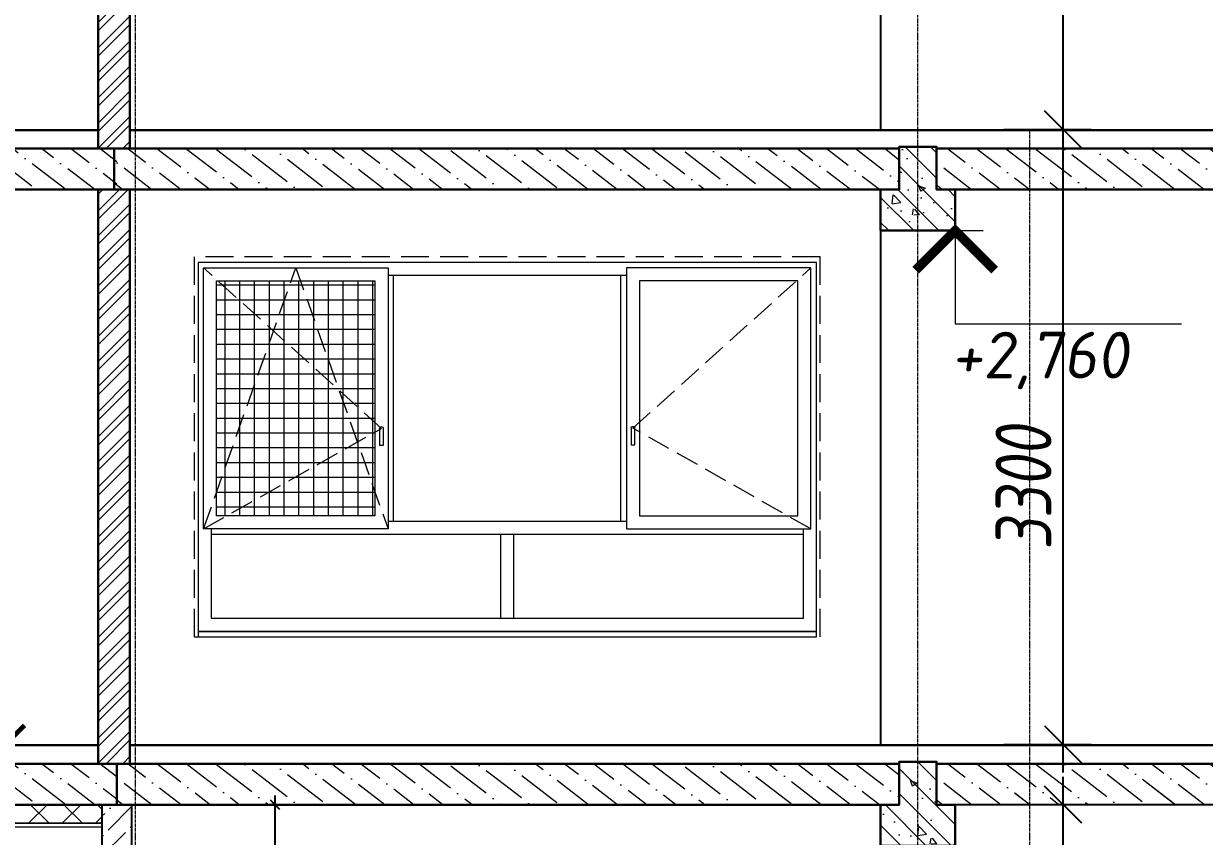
# Model space of a CAD drawing. Header units: millimetres. Extents: x -4447806 to 13389969, y -2188499 to 852203.
# Drawn here: x 3433358 to 3439697, y -684949 to -680588 of the extents above; entities that cross this region are included whole.
import ezdxf
from ezdxf import colors
from ezdxf.entities.mleader import LeaderData, LeaderLine
from ezdxf.enums import TextEntityAlignment as Align
from ezdxf.math import Vec2, Vec3

# ---------------------------------------------------------------- set-up
doc = ezdxf.new("R2010")
doc.units = ezdxf.units.MM
for name, pattern in [('GOST2.303 4', [7, 5, -2, 0]), ('GOST2.303 6', [12, 8, -1.5, 1, -1.5]), ('ГОСТ 2.303 4', [7, 5, -2, 0])]:
    doc.linetypes.add(name, pattern=pattern)
for name, color, linetype, lineweight in [('+АР_Стены внутренние', 250, 'Continuous', 18), ('АР_Колонны', 250, 'Continuous', 30), ('АР_Окна', 4, 'Continuous', 0), ('АР_Оси', 195, 'Continuous', 9), ('АР_Оси_Разм', 7, 'Continuous', 15), ('АР_Отметки', 250, 'Continuous', 15), ('АР_Перегородки кирпич', 244, 'Continuous', 30), ('АР_Перекрытие', 250, 'Continuous', 30), ('АР_Полы', 250, 'Continuous', 30), ('АР_Текст', 250, 'Continuous', 5), ('АР_Штрих утеплитель', 250, 'Continuous', 13), ('АР_Штриховка', 252, 'Continuous', 0), ('Окна', 153, 'Continuous', 9), ('СПДС_+АР_Стены', 250, 'Continuous', 20), ('Стены', 140, 'Continuous', 40)]:
    doc.layers.add(name, color=color, linetype=linetype, lineweight=lineweight)
doc.styles.add('GOST 2.304', font='CS_Gost2304.shx')
doc.styles.add('ISOCPEUR', font='isocpeur.ttf', dxfattribs={"width": 0.7})
doc.styles.add('ROMAND', font='ROMAND', dxfattribs={"width": 0.85})
doc.styles.add('SIMPLEX', font='simplex.shx', dxfattribs={"width": 0.85, "oblique": 7})
doc.styles.add('Архитектурный', font='isocpeur.ttf', dxfattribs={"oblique": 8})
doc.styles.add('Архитектурный размер', font='isocpeur.ttf', dxfattribs={"width": 0.8, "oblique": 8})
doc.dimstyles.new('KK 100', dxfattribs={"dimscale": 100, "dimtxt": 3, "dimasz": 2, "dimexe": 1.5, "dimexo": 2, "dimtad": 1, "dimdec": 0, "dimtxsty": 'GOST 2.304', "dimblk": 'OBLIQUE', "dimcen": 2.5, "dimdle": 1.5, "dimadec": 0, "dimazin": 0, "dimtfac": 1, "dimtdec": 0, "dimtmove": 0, "dimatfit": 3, "dimarcsym": 0})
doc.dimstyles.new('R_50', dxfattribs={"dimtxt": 100, "dimasz": 50, "dimexe": 50, "dimexo": 50, "dimgap": 40, "dimtad": 1, "dimdec": 0, "dimzin": 0, "dimdsep": 46, "dimtxsty": 'SIMPLEX', "dimblk1": 'OBLIQUE', "dimblk2": 'OBLIQUE', "dimsah": 1, "dimcen": 0, "dimdle": 50, "dimclrd": 8, "dimclre": 8, "dimclrt": 256, "dimadec": 0, "dimazin": 0, "dimtfac": 2, "dimtdec": 0, "dimtofl": 0, "dimtmove": 0, "dimatfit": 3, "dimldrblk": 'CLOSEDBLANK', "dimfxl": 300, "dimtvp": 3, "dimtfill": 1, "dimtolj": 1, "dimtzin": 0, "dimarcsym": 0})

# ---------------------------------------------------------------- blocks, each defined once
blk = doc.blocks.new('_Oblique')
at = {"color": 0, "linetype": 'ByBlock', "lineweight": -2}
blk.add_line((-0.5, -0.5), (0.5, 0.5), dxfattribs=at)
blk = doc.blocks.new('*D1212')
at = {"color": 8, "lineweight": -2, "transparency": 16777216}
blk.add_line((3434708.6, -687219), (3434708.6, -684729), dxfattribs=at)
at = {"layer": 'Defpoints', "color": 0, "lineweight": 5, "transparency": 16777216}
for p in [(3434708.6, -684779), (3434708.6, -684779), (3434708.6, -687169, 0)]:
    blk.add_point(p, dxfattribs=at)
at = {"color": 8, "lineweight": -2, "transparency": 16777216, "xscale": 50, "yscale": 50, "zscale": 50}
for p, rotation in [((3434708.6, -684779), 90), ((3434708.6, -687169), 270)]:
    blk.add_blockref('_Oblique', p, dxfattribs=dict(at, rotation=rotation))
at = {"transparency": 16777216, "insert": (3434618.6, -685974), "char_height": 100, "attachment_point": 5, "rotation": 90, "style": 'SIMPLEX', "bg_fill": 3, "box_fill_scale": 1.1, "bg_fill_color": 256, "bg_fill_true_color": 13158600, "bg_fill_transparency": 0}
blk.add_mtext('\\A1;2390', dxfattribs=at)
blk = doc.blocks.new('_ClosedBlank')
at = {"color": 0, "linetype": 'ByBlock', "lineweight": -2}
for p, q in [((-1, 0.17), (0, 0)), ((-1, 0.17), (-1, -0.17)), ((0, 0), (-1, -0.17))]:
    blk.add_line(p, q, dxfattribs=at)
blk = doc.blocks.new('*D1213')
at = {"layer": 'Defpoints', "color": 0, "lineweight": 5, "transparency": 16777216}
for p in [(3438938.4, -684779), (3438938.4, -684779), (3438938.4, -687169, 0)]:
    blk.add_point(p, dxfattribs=at)
at = {"layer": 'АР_Оси_Разм', "color": 0, "lineweight": -2, "transparency": 16777216}
for p, q in [((3438938.4, -687319), (3438938.4, -684629)), ((3439138.4, -684779), (3439088.4, -684779)), ((3439138.4, -687169), (3439088.4, -687169))]:
    blk.add_line(p, q, dxfattribs=at)
at = {"layer": 'АР_Оси_Разм', "color": 0, "lineweight": -2, "transparency": 16777216, "xscale": 200, "yscale": 200, "zscale": 200}
for p, rotation in [((3438938.4, -684779), 90), ((3438938.4, -687169), 270)]:
    blk.add_blockref('_Oblique', p, dxfattribs=dict(at, rotation=rotation))
at = {"layer": 'АР_Оси_Разм', "color": 0, "lineweight": 9, "transparency": 16777216, "insert": (3438725.9, -685974), "char_height": 300, "attachment_point": 5, "rotation": 90, "style": 'Архитектурный размер'}
blk.add_mtext('2390', dxfattribs=at)
blk = doc.blocks.new('*D1214')
at = {"layer": 'Defpoints', "color": 0, "lineweight": 5, "transparency": 16777216}
for p in [(3438420.7, -681155.6), (3438938.4, -681155.6), (3438420.7, -684455.6)]:
    blk.add_point(p, dxfattribs=at)
at = {"layer": 'АР_Оси_Разм', "color": 0, "lineweight": -2, "transparency": 16777216}
for p, q in [((3438938.4, -684605.6), (3438938.4, -681005.6)), ((3438620.7, -681155.6), (3439088.4, -681155.6)), ((3438620.7, -684455.6), (3439088.4, -684455.6))]:
    blk.add_line(p, q, dxfattribs=at)
at = {"layer": 'АР_Оси_Разм', "color": 0, "lineweight": -2, "transparency": 16777216, "xscale": 200, "yscale": 200, "zscale": 200}
for p, rotation in [((3438938.4, -681155.6), 90), ((3438938.4, -684455.6), 270)]:
    blk.add_blockref('_Oblique', p, dxfattribs=dict(at, rotation=rotation))
at = {"layer": 'АР_Оси_Разм', "color": 0, "lineweight": 9, "transparency": 16777216, "insert": (3438725.9, -683078.5), "char_height": 300, "attachment_point": 5, "rotation": 90, "style": 'Архитектурный размер'}
blk.add_mtext('3300', dxfattribs=at)
blk = doc.blocks.new('Из_буфера20016')
at = {"layer": 'АР_Колонны', "lineweight": 0}
h = blk.add_hatch(dxfattribs=at)
h.set_pattern_fill('ANSI31', color=256, scale=30)
h.set_pattern_definition([(45, (165516, 586593.46), (-67.351921, 67.351921), [])])
h.paths.add_polyline_path([(-100, 0), (0, 0), (0, 230), (200, 230), (200, 0), (300, 0), (300, -220), (-100, -220)])
h = blk.add_hatch(dxfattribs=at)
h.set_pattern_fill('AR-CONC', color=256, scale=2)
h.set_pattern_definition([(50, (165516, 586593.46), (364.36934, -31.87817), [38.1, -419.1]), (355, (165516, 586593.46), (-70.48684, 382.1137), [30.48, -335.28117]), (100.451445, (165546.36, 586590.8), (293.8825, 350.2355), [32.38002, -356.1805]), (46.1842, (165516, 586695.06), (542.15808, -84.08466), [57.15, -628.65]), (96.63556, (165561.2, 586688.05), (474.80827, 494.85225), [48.57005, -534.2712]), (351.18415, (165516, 586695.06), (474.80827, 494.85225), [45.71993, -502.91946]), (21, (165566.8, 586669.66), (303.22878, -204.5304), [38.1, -419.1]), (326, (165566.8, 586669.66), (123.60406, 368.37593), [30.48, -335.28]), (71.451445, (165592.07, 586652.6), (426.83284, 163.84554), [32.38002, -356.17988]), (37.5, (165516, 586593.46), (6.177207, 169.110078), [0, -331.216, 0, -340.36, 0, -336.55]), (7.5, (165516, 586593.46), (133.639325, 200.36115), [0, -194.056, 0, -323.596, 0, -128.27]), (327.5, (165402.72, 586593.46), (271.18119, -11.457488), [0, -127, 0, -396.24, 0, -525.78]), (317.5, (165351.92, 586593.46), (296.25836, 50.85298), [0, -165.1, 0, -263.144, 0, -373.38])])
h.paths.add_polyline_path([(-100, 0), (0, 0), (0, 230), (200, 230), (200, 0), (300, 0), (300, -220), (-100, -220)])
at = {"layer": 'АР_Колонны', "lineweight": 30, "ltscale": 100}
blk.add_lwpolyline([(-100, 0), (0, 0), (0, 230), (200, 230), (200, 0), (300, 0), (300, -220), (-100, -220)], close=True, dxfattribs=at)
blk = doc.blocks.new('*D1216')
at = {"layer": 'Defpoints', "color": 0, "lineweight": 5, "transparency": 16777216}
for p in [(3438420.7, -677855.6), (3438938.4, -677855.6), (3438420.7, -681155.6)]:
    blk.add_point(p, dxfattribs=at)
at = {"layer": 'АР_Оси_Разм', "color": 0, "lineweight": -2, "transparency": 16777216}
for p, q in [((3438938.4, -681305.6), (3438938.4, -677705.6)), ((3438620.7, -677855.6), (3439088.4, -677855.6)), ((3438620.7, -681155.6), (3439088.4, -681155.6))]:
    blk.add_line(p, q, dxfattribs=at)
at = {"layer": 'АР_Оси_Разм', "color": 0, "lineweight": -2, "transparency": 16777216, "xscale": 200, "yscale": 200, "zscale": 200}
for p, rotation in [((3438938.4, -677855.6), 90), ((3438938.4, -681155.6), 270)]:
    blk.add_blockref('_Oblique', p, dxfattribs=dict(at, rotation=rotation))
at = {"layer": 'АР_Оси_Разм', "color": 0, "lineweight": 9, "transparency": 16777216, "insert": (3438725.9, -679505.6), "char_height": 300, "attachment_point": 5, "rotation": 90, "style": 'Архитектурный размер'}
blk.add_mtext('3300', dxfattribs=at)
blk = doc.blocks.new('Из_буфера31764')
at = {"lineweight": 0, "ltscale": 50, "transparency": 33554534}
h = blk.add_hatch(dxfattribs=at)
h.set_pattern_fill('ANSI37', color=256, scale=25, angle=45)
h.set_pattern_definition([(90, (-446208.88, -476490.05), (-79.375, 5e-15), []), (180, (-446208.88, -476490.05), (-1e-14, -79.375), [])])
edge = h.paths.add_edge_path()
edge.add_line((3220, 1880), (2370, 1880))
edge.add_line((3220, 620), (3220, 1880))
edge.add_line((2370, 620), (3220, 620))
edge.add_line((2370, 1880), (2370, 620))
at = {"color": 0, "lineweight": 0, "ltscale": 100}
for p, q in [((1020, 1910), (1440, 1910)), ((1050, 590), (1050, 1910)), ((2270, 590), (2270, 1910)), ((1020, 590), (2300, 590)), ((70, 520), (1625, 520)), ((1625, 520), (3250, 520)), ((1625, 70), (1625, 520)), ((1695, 70), (1695, 520))]:
    blk.add_line(p, q, dxfattribs=at)
at = {"linetype": 'ГОСТ 2.303 4', "lineweight": 0, "ltscale": 30}
blk.add_lwpolyline([(-20, 2010), (3340, 2010), (3340, -30), (-20, -30), (-20, 2010)], dxfattribs=at)
blk.add_lwpolyline([(-20, 2010), (3340, 2010), (3340, -30), (-20, -30), (-20, 2010)], dxfattribs=at)
at = {"color": 0, "lineweight": 0, "ltscale": 100}
blk.add_lwpolyline([(0, 1980), (3320, 1980), (3320, 0), (0, 0), (0, 1980)], dxfattribs=at)
at = {"linetype": 'GOST2.303 4', "lineweight": 0, "ltscale": 25}
for points in [[(30, 550), (985, 1090), (30, 1950)], [(3290, 550), (2795, 1950), (2300, 550)], [(3290, 550), (2335, 1089), (3290, 1950)]]:
    blk.add_lwpolyline(points, dxfattribs=at)
at = {"lineweight": 0, "ltscale": 50}
for points in [[(30, 1950), (1020, 1950), (1020, 550), (30, 550)], [(3290, 1950), (2300, 1950), (2300, 550), (3290, 550)], [(100, 1880), (950, 1880), (950, 620), (100, 620)], [(3220, 1880), (2370, 1880), (2370, 620), (3220, 620)], [(0, 0), (3320, 0), (3320, -30), (0, -30)], [(0, 0), (3320, 0), (3320, -30), (0, -30)]]:
    blk.add_lwpolyline(points, close=True, dxfattribs=at)
at = {"color": 0, "linetype": 'ByBlock', "lineweight": 0, "ltscale": 250}
for points in [[(1020, 1910), (2300, 1910)], [(3250, 550), (3250, 70), (70, 70), (70, 550)]]:
    blk.add_lwpolyline(points, dxfattribs=at)
at = {"color": 0, "lineweight": 0, "ltscale": 40}
for points in [[(995, 1090), (995, 1000), (975, 1000), (975, 1090)], [(2345, 1089), (2345, 999), (2325, 999), (2325, 1089)]]:
    blk.add_lwpolyline(points, dxfattribs=at)
for centre in [(985, 1090), (2335, 1089)]:
    blk.add_arc(centre, 10, 0, 180, dxfattribs=at)
blk = doc.blocks.new('BL034')
at = {"color": 0, "linetype": 'ByBlock', "lineweight": 9}
blk.add_lwpolyline([(0, 0), (0, 500), (1215.8, 500)], dxfattribs=at)
at = {"color": 0, "linetype": 'ByBlock', "lineweight": 70, "const_width": 50}
blk.add_lwpolyline([(-212.1, 212.1), (0, 0), (212.1, 212.1)], dxfattribs=at)
at = {"linetype": 'ByBlock', "lineweight": 9, "style": 'ROMAND', "width": 0.85, "flags": 4}
blk.add_attdef('NN,NNN', text='', height=250, dxfattribs=at).set_placement((650, 700), align=Align.MIDDLE)

msp = doc.modelspace()

# ---------------------------------------------------------------- hatches: boundary and pattern name
at = {"layer": '+АР_Стены внутренние', "lineweight": 0, "ltscale": 100}
h = msp.add_hatch(dxfattribs=at)
h.set_pattern_fill('БЕТОН И ИЗДЕЛИЯ ИЗ НЕГО', color=256, scale=30, style=0, pattern_type=2)
h.set_pattern_definition([(45, (2446257.685, -684463.76), (39.7747564, 145.8407736), [187.5, -40.5, 0, -40.5])])
h.paths.add_polyline_path([(3433938.931, -685068.596), (3433938.931, -684778.979), (3433778.931, -684779.538), (3433778.931, -685069.155)])
at = {"layer": 'АР_Перегородки кирпич', "lineweight": 0, "ltscale": 100, "transparency": 33554610}
h = msp.add_hatch(dxfattribs=at)
h.set_pattern_fill('ANSI32', color=256, scale=10)
h.set_pattern_definition([(45, (2672933.12, -1040799.18), (-67.351921, 67.351921), []), (45, (2672978.02, -1040799.18), (-67.351921, 67.351921), [])])
edge = h.paths.add_edge_path()
edge.add_line((3433928.948, -678179.108), (3433928.947, -681258.943))
edge.add_line((3433928.947, -681258.943), (3433760.57, -681258.943))
edge.add_line((3433758.934, -681258.354), (3433758.927, -678178.942))
edge.add_line((3433758.927, -678178.942), (3433878.93, -678178.942))
h = msp.add_hatch(dxfattribs=at)
h.set_pattern_fill('ANSI32', color=256, scale=10)
h.set_pattern_definition([(45, (2672933.12, -1044099.215), (-67.351921, 67.351921), []), (45, (2672978.02, -1044099.215), (-67.351921, 67.351921), [])])
edge = h.paths.add_edge_path()
edge.add_line((3433928.948, -681479.144), (3433928.947, -684558.979))
edge.add_line((3433928.947, -684558.979), (3433760.57, -684558.979))
edge.add_line((3433758.935, -684558.39), (3433758.927, -681478.978))
edge.add_line((3433758.927, -681478.978), (3433878.93, -681478.978))
at = {"layer": 'АР_Штрих утеплитель', "ltscale": 50}
h = msp.add_hatch(dxfattribs=at)
h.set_pattern_fill('ANSI37', color=256, scale=40, angle=180)
h.set_pattern_definition([(135, (3165379.24, -120594.7), (89.80256, 89.80256), []), (45, (3165379.24, -120594.7), (89.80256, -89.80256), [])])
edge = h.paths.add_edge_path()
edge.add_line((3433938.931, -684778.979), (3433938.931, -684878.979))
edge.add_line((3433938.931, -684778.979), (3433938.931, -684878.979))
edge = h.paths.add_edge_path()
edge.add_line((3427558.931, -684878.979), (3427558.931, -684778.979))
edge.add_line((3427558.931, -684778.979), (3433778.931, -684778.979))
edge.add_line((3433778.931, -684878.979), (3433778.931, -684778.979))
edge.add_line((3433778.931, -684878.979), (3427558.931, -684878.979))
at = {"layer": 'АР_Штриховка', "lineweight": 0, "transparency": 33554559}
h = msp.add_hatch(dxfattribs=at)
h.set_pattern_fill('ANSI36', color=256, scale=30, angle=97.4338889)
h.set_pattern_definition([(142.433889, (2722863.34, -1051329.52), (-190.196593, 26.125492), [238.125, -47.625, 0, -47.625])])
h.paths.add_polyline_path([(3427459.583, -681259.28), (3433858.931, -681258.95), (3433858.931, -681478.95), (3427459.583, -681479.28)])
h = msp.add_hatch(dxfattribs=at)
h.set_pattern_fill('ANSI36', color=256, scale=30, angle=97.4338889)
h.set_pattern_definition([(142.433889, (2729262.69, -1051329.57), (-190.196593, 26.125492), [238.125, -47.625, 0, -47.625])])
h.paths.add_polyline_path([(3433844.82, -681259.339), (3438058.931, -681259.009), (3438058.931, -681478.979), (3433844.82, -681479.339)])
h = msp.add_hatch(dxfattribs=at)
h.set_pattern_fill('ANSI36', color=256, scale=30, angle=97.4338889)
h.set_pattern_definition([(142.433889, (2733662.69, -1051329.52), (-190.196593, 26.125492), [238.125, -47.625, 0, -47.625])])
h.paths.add_polyline_path([(3438258.931, -681259.28), (3444658.279, -681258.95), (3444658.279, -681478.95), (3438258.931, -681479.28)])
h = msp.add_hatch(dxfattribs=at)
h.set_pattern_fill('ANSI36', color=256, scale=30, angle=97.4338889)
h.set_pattern_definition([(142.433889, (2722863.5, -1054629.52), (-190.196593, 26.125492), [238.125, -47.625, 0, -47.625])])
h.paths.add_polyline_path([(3427459.737, -684559.28), (3433859.086, -684558.95), (3433859.086, -684778.95), (3427459.737, -684779.28)])
h = msp.add_hatch(dxfattribs=at)
h.set_pattern_fill('ANSI36', color=256, scale=30, angle=97.4338889)
h.set_pattern_definition([(142.433889, (2733662.69, -1054629.52), (-190.196593, 26.125492), [238.125, -47.625, 0, -47.625])])
h.paths.add_polyline_path([(3438258.931, -684559.28), (3444658.279, -684558.95), (3444658.279, -684778.95), (3438258.931, -684779.28)])
h = msp.add_hatch(dxfattribs=at)
h.set_pattern_fill('ANSI36', color=256, scale=30, angle=97.4338889)
h.set_pattern_definition([(142.433889, (2733662.85, -1054629.52), (-190.196593, 26.125492), [238.125, -47.625, 0, -47.625])])
h.paths.add_polyline_path([(3438259.086, -684559.28), (3444658.434, -684558.95), (3444658.434, -684778.95), (3438259.086, -684779.28)])

# ---------------------------------------------------------------- linework, layer by layer
at = {"layer": '+АР_Стены внутренние', "ltscale": 100}
msp.add_line((3437958.931, -681728.979, -950), (3437958.931, -684458.979, -950), dxfattribs=at)
at = {"layer": '+АР_Стены внутренние', "lineweight": 25, "ltscale": 100, "elevation": -950}
for points in [[(3437958.93, -678178.979), (3437958.93, -681158.979)], [(3437958.93, -681478.979), (3437958.93, -684458.979)]]:
    msp.add_lwpolyline(points, dxfattribs=at)
msp.add_lwpolyline([(3433938.931, -685068.875), (3433938.931, -684778.979), (3433778.931, -684778.979), (3433778.931, -685068.875)], close=True, dxfattribs=at)
at = {"layer": 'АР_Оси', "linetype": 'GOST2.303 6', "lineweight": 9, "ltscale": 2}
for p, q in [((3438158.931, -691667.429, -950), (3438158.931, -674089.558, -950)), ((3433958.931, -691667.429, -950), (3433958.931, -674130.858, -950)), ((3438758.931, -691667.429, -950), (3438758.931, -681158.979, -950))]:
    msp.add_line(p, q, dxfattribs=at)
at = {"layer": 'АР_Отметки'}
msp.add_line((3438158.931, -681698.979, -950), (3438508.931, -681698.979, -950), dxfattribs=at)
at = {"layer": 'АР_Перегородки кирпич', "lineweight": 30, "elevation": -950}
for points in [[(3433758.931, -678179.105), (3433928.931, -678178.945), (3433928.947, -681258.943), (3433758.93, -681258.943)], [(3433758.931, -681479.141), (3433928.931, -681478.981), (3433928.947, -684558.979), (3433758.931, -684558.979)]]:
    msp.add_lwpolyline(points, close=True, dxfattribs=at)
at = {"layer": 'АР_Перекрытие', "linetype": 'ByBlock', "lineweight": 30, "elevation": -950}
for points in [[(3427459.583, -681258.92), (3433843.938, -681258.979), (3433843.938, -681478.979), (3427459.583, -681478.979)], [(3433843.938, -681258.979), (3438058.931, -681258.979), (3438058.931, -681478.979), (3433843.938, -681478.979)], [(3438258.931, -681258.92), (3444657.99, -681258.92), (3444657.99, -681478.679), (3438258.931, -681478.979)], [(3427459.737, -684558.92), (3433859.085, -684558.979), (3433859.085, -684778.979), (3427459.737, -684778.979)], [(3438258.931, -684558.92), (3444657.99, -684558.92), (3444657.99, -684778.679), (3438258.931, -684778.979)], [(3438259.086, -684558.92), (3444658.145, -684558.92), (3444658.145, -684778.679), (3438259.086, -684778.979)]]:
    msp.add_lwpolyline(points, close=True, dxfattribs=at)
at = {"layer": 'АР_Полы', "linetype": 'ByBlock', "lineweight": 30}
for p, q in [((3427558.937, -681158.979, -950), (3433763.931, -681158.979, -950)), ((3433923.931, -681158.979, -950), (3444558.937, -681158.979, -950)), ((3427558.931, -684458.979, -950), (3433758.931, -684458.979, -950)), ((3433928.931, -684458.979, -950), (3444558.931, -684458.979, -950))]:
    msp.add_line(p, q, dxfattribs=at)
at = {"layer": 'АР_Штрих утеплитель', "ltscale": 50, "elevation": -950}
for points in [[(3433778.931, -684878.979), (3427558.931, -684878.979), (3427558.931, -684778.979), (3433778.931, -684778.979), (3433778.931, -684778.979), (3433778.931, -684778.979)], [(3433778.931, -684898.979), (3427658.931, -684898.979), (3427658.931, -684878.979), (3433778.931, -684878.979)]]:
    msp.add_lwpolyline(points, dxfattribs=at)
at = {"layer": 'Окна', "color": 140, "ltscale": 15}
msp.add_line((3437958.931, -684458.979, -950), (3433938.931, -684458.979, -950), dxfattribs=at)
at = {"layer": 'СПДС_+АР_Стены'}
msp.add_line((3433923.931, -684458.979, -950), (3444558.931, -684458.979, -950), dxfattribs=at)
at = {"layer": 'СПДС_+АР_Стены', "elevation": -950}
msp.add_lwpolyline([(3444558.931, -684458.979), (3437958.931, -684458.979)], dxfattribs=at)

# ---------------------------------------------------------------- block references
at = {"color": 6, "ltscale": 100, "xscale": -1}
msp.add_blockref('Из_буфера20016', (3438258.931, -684778.979, -950), dxfattribs=at)
at = {"layer": 'АР_Окна', "ltscale": 100, "xscale": -1}
msp.add_blockref('Из_буфера31764', (3437614.313, -683848.979, -950), dxfattribs=at)
at = {"layer": 'АР_Отметки'}
ref = msp.add_blockref('BL034', (3438358.931, -681698.979), dxfattribs=dict(at, xscale=-1, rotation=180))
ref.add_attrib('NN,NNN', '+2,760', dxfattribs={"layer": '0', "color": 0, "linetype": 'ByBlock', "height": 250, "style": 'Архитектурный', "oblique": 8, "flags": 4}).set_placement((3438815.688, -682395.658), align=Align.MIDDLE)
ref = msp.add_blockref('BL034', (3433256.714, -684458.979, -950), dxfattribs=dict(at, xscale=-0.5, yscale=0.5, zscale=0.5))
ref.add_attrib('NN,NNN', '+0,000', dxfattribs={"layer": '0', "color": 0, "linetype": 'ByBlock', "height": 125, "style": 'Архитектурный', "oblique": 8, "flags": 4}).set_placement((3433028.335, -684108.979, -950), align=Align.MIDDLE)
at = {"layer": 'Стены', "color": 6, "ltscale": 100, "xscale": -1}
msp.add_blockref('Из_буфера20016', (3438258.931, -681478.979, -950), dxfattribs=at)

# ---------------------------------------------------------------- dimensions: what is measured, and where the dimension line sits
at = {"color": 3}
dim = msp.add_linear_dim(base=(3434708.644, -684778.979, -950), p1=(3434708.644, -687168.979, -950), p2=(3434708.644, -684778.979, -950), angle=90, dimstyle='R_50', dxfattribs=at)
dim.commit()
dim.dimension.update_dxf_attribs({"geometry": '*D1212', "text_midpoint": (3434618.644, -685973.979, -950)})
at = {"layer": 'АР_Оси_Разм', "lineweight": 9}
for base, p1, p2, angle, picture, middle in [((3438938.42, -677855.645, -950), (3438420.708, -681155.645, -950), (3438420.708, -677855.645, -950), 270, '*D1216', (3438725.92, -679505.645, -950)), ((3438938.42, -684778.979, -950), (3438938.42, -687168.979, -950), (3438938.42, -684778.979, -950), 90, '*D1213', (3438725.92, -685973.979, -950))]:
    dim = msp.add_linear_dim(base=base, p1=p1, p2=p2, angle=angle, dimstyle='KK 100', override={"dimtxsty": 'Архитектурный размер', "dimtmove": 1}, dxfattribs=at)
    dim.commit()
    dim.dimension.update_dxf_attribs({"geometry": picture, "text_midpoint": middle})
dim = msp.add_linear_dim(base=(3438938.42, -681155.645, -950), p1=(3438420.708, -684455.645, -950), p2=(3438420.708, -681155.645, -950), angle=270, dimstyle='KK 100', override={"dimtxsty": 'Архитектурный размер', "dimtmove": 1}, dxfattribs=at)
dim.commit()
dim.dimension.update_dxf_attribs({"geometry": '*D1214', "text_midpoint": (3438938.42, -683078.528, -950), "dimtype": 160})

# ---------------------------------------------------------------- leaders
at = {"layer": 'АР_Текст', "color": 3}
ml = msp.add_multileader_mtext('Standard', dxfattribs=at)
ml.set_content('{\\W0.63;Поперечная траверса, крепление\\P кабеля на прямом отрезке ст. хомутами}', color=3, style='ISOCPEUR')
ml.set_leader_properties(color=256, linetype='ByLayer', lineweight=-1)
ml.build(insert=Vec2(0, 0))
ml.multileader.update_dxf_attribs({"text_left_attachment_type": 6, "text_right_attachment_type": 6, "dogleg_length": 0, "arrow_head_size": 80})
ctx = ml.context
ctx.base_point, ctx.char_height, ctx.arrow_head_size, ctx.landing_gap_size, ctx.plane_origin = Vec3(3423784.931, -682819.815, -950), 160, 80, 100, Vec3(3398551.126, -672488.446, -950)
ctx.left_attachment, ctx.right_attachment = 6, 6
notes = []
notes.append((ctx, [(0, (1, 1, 0), (3426671.251, -682819.815, -950), (-1, 0), 0, [(0, [(3428097.675, -684284.348, -950)], 0, [])])]))
ctx.mtext.insert, ctx.mtext.width, ctx.mtext.defined_height, ctx.mtext.line_spacing_style, ctx.mtext.flow_direction = Vec3(3423884.931, -682611.815, -950), 11587.55267, 2021.075, 2, 5
for ctx, leaders in notes:
    for number, flags, end, landing, length, lines in leaders:
        leader = LeaderData()
        leader.index, (leader.has_last_leader_line, leader.has_dogleg_vector, leader.attachment_direction) = number, flags
        leader.last_leader_point, leader.dogleg_vector, leader.dogleg_length = Vec3(end), Vec3(landing), length
        for number, points, colour, breaks in lines:
            line = LeaderLine()
            line.index, line.vertices, line.color, line.breaks = number, Vec3.list(points), colors.encode_raw_color(colour), breaks
            leader.lines.append(line)
        ctx.leaders.append(leader)

# ---------------------------------------------------------------- next in the draw order: hatches: boundary and pattern name
at = {"layer": 'АР_Штриховка', "lineweight": 0, "transparency": 33554559}
h = msp.add_hatch(dxfattribs=at)
h.set_pattern_fill('ANSI36', color=256, scale=30, angle=97.4338889)
h.set_pattern_definition([(142.433889, (2729262.85, -1054629.57), (-190.196593, 26.125492), [238.125, -47.625, 0, -47.625])])
h.paths.add_polyline_path([(3433859.085, -684559.339), (3438059.086, -684559.009), (3438059.086, -684778.979), (3433859.085, -684779.339)])

# ---------------------------------------------------------------- next in the draw order: linework, layer by layer
at = {"layer": 'АР_Перекрытие', "linetype": 'ByBlock', "lineweight": 30, "elevation": -950}
msp.add_lwpolyline([(3433859.085, -684558.979), (3438059.086, -684558.979), (3438059.086, -684778.979), (3433859.085, -684778.979)], close=True, dxfattribs=at)

doc.saveas('drawing.dxf')
